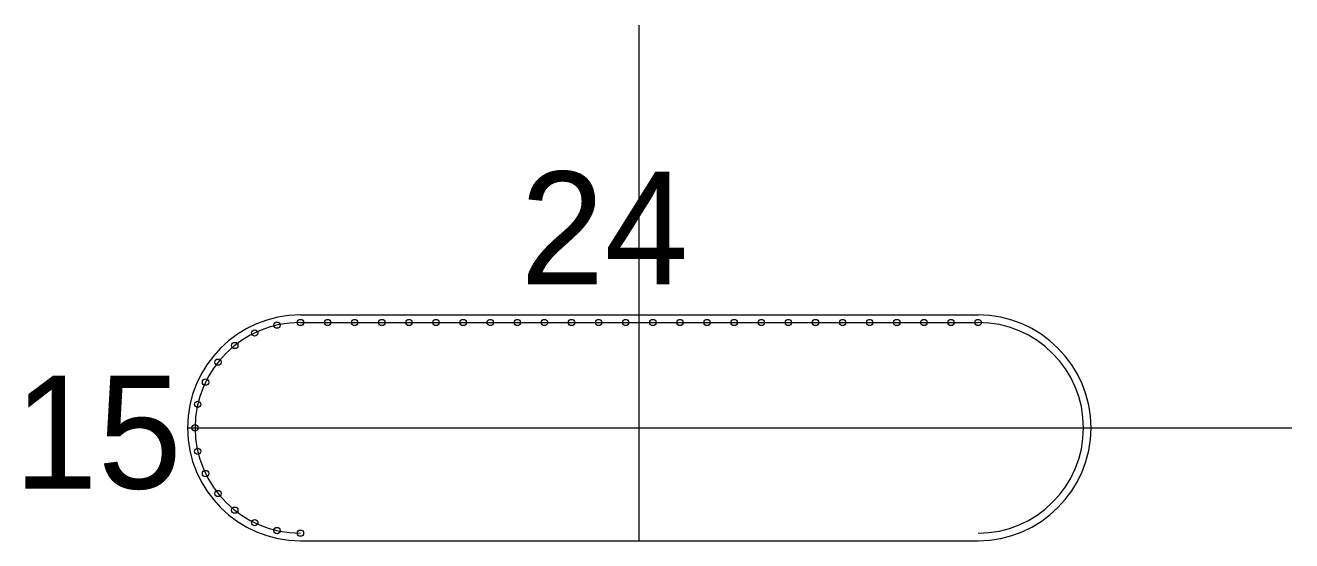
# Model space of a CAD drawing. Header units: millimetres. Extents: x -354608 to 492029, y -885357 to -234285.
# Drawn here: x 93496 to 101906, y -653813 to -650387 of the extents above; entities that cross this region are included whole.
import ezdxf

# ---------------------------------------------------------------- set-up
doc = ezdxf.new("R2010")
doc.units = ezdxf.units.MM
doc.header["$LTSCALE"] = 0.25
doc.header["$MEASUREMENT"] = 0
for name, color, linetype, lineweight in [('!text', 130, 'Continuous', 20), ('2', 253, 'Continuous', 15), ('duong 3', 3, 'Continuous', 30)]:
    doc.layers.add(name, color=color, linetype=linetype, lineweight=lineweight)
doc.styles.get("Standard").update_dxf_attribs({"font": 'VNswitzerlandcondlight.TTF'})

msp = doc.modelspace()

# ---------------------------------------------------------------- linework, layer by layer
at = {"layer": '!text', "color": 2}
for p, q in [((97573.9, -653812.5), (97573.9, -650387.3)), ((95323.9, -652362.5), (99823.9, -652362.5)), ((94573.9, -653062.5), (101906.3, -653062.5))]:
    msp.add_line(p, q, dxfattribs=at)
for centre in [(95503.9, -652362.5), (95683.9, -652362.5), (95863.9, -652362.5), (96043.9, -652362.5), (96223.9, -652362.5), (96403.9, -652362.5), (96583.9, -652362.5), (96763.9, -652362.5), (96943.9, -652362.5), (97123.9, -652362.5), (97303.9, -652362.5), (97483.9, -652362.5), (97663.9, -652362.5), (97843.9, -652362.5), (98023.9, -652362.5), (98203.9, -652362.5), (98383.9, -652362.5), (98563.9, -652362.5), (98743.9, -652362.5), (98923.9, -652362.5), (99103.9, -652362.5), (99283.9, -652362.5), (99463.9, -652362.5), (99643.9, -652362.5)]:
    msp.add_circle(centre, 20.9, dxfattribs=at)
at = {"layer": '2', "color": 2, "lineweight": 5}
for p, q in [((95323.9, -652312.5), (99823.9, -652312.5)), ((95323.9, -653812.5), (99823.9, -653812.5))]:
    msp.add_line(p, q, dxfattribs=at)
at = {"layer": '2', "color": 3, "lineweight": 5}
for centre in [(95323.9, -652362.5), (99823.9, -652362.5), (95020.2, -652431.9), (95168.1, -652380.1), (94887.5, -652515.3), (94776.6, -652626.1), (94693.2, -652758.8), (94641.5, -652906.8), (94623.9, -653062.5), (94641.5, -653218.3), (94693.2, -653366.3), (94776.6, -653499), (94887.5, -653609.8), (95020.2, -653693.2), (95168.1, -653745), (95323.9, -653762.5)]:
    msp.add_circle(centre, 20.9, dxfattribs=at)
for centre, radius, start, end in [((95323.9, -653062.5), 750, 90, 270), ((99823.9, -653062.5), 750, 270, 90), ((95323.9, -653062.5), 700, 90, 270), ((99823.9, -653062.5), 700, 270, 90)]:
    msp.add_arc(centre, radius, start, end, dxfattribs=at)

# ---------------------------------------------------------------- texts
at = {"layer": 'duong 3', "char_height": 750, "width": 50000, "attachment_point": 1}
for s, insert in [('24', (96784.2, -651359.5)), ('15', (93420.1, -652716.3))]:
    msp.add_mtext(s, dxfattribs=dict(at, insert=insert))

doc.saveas('drawing.dxf')
